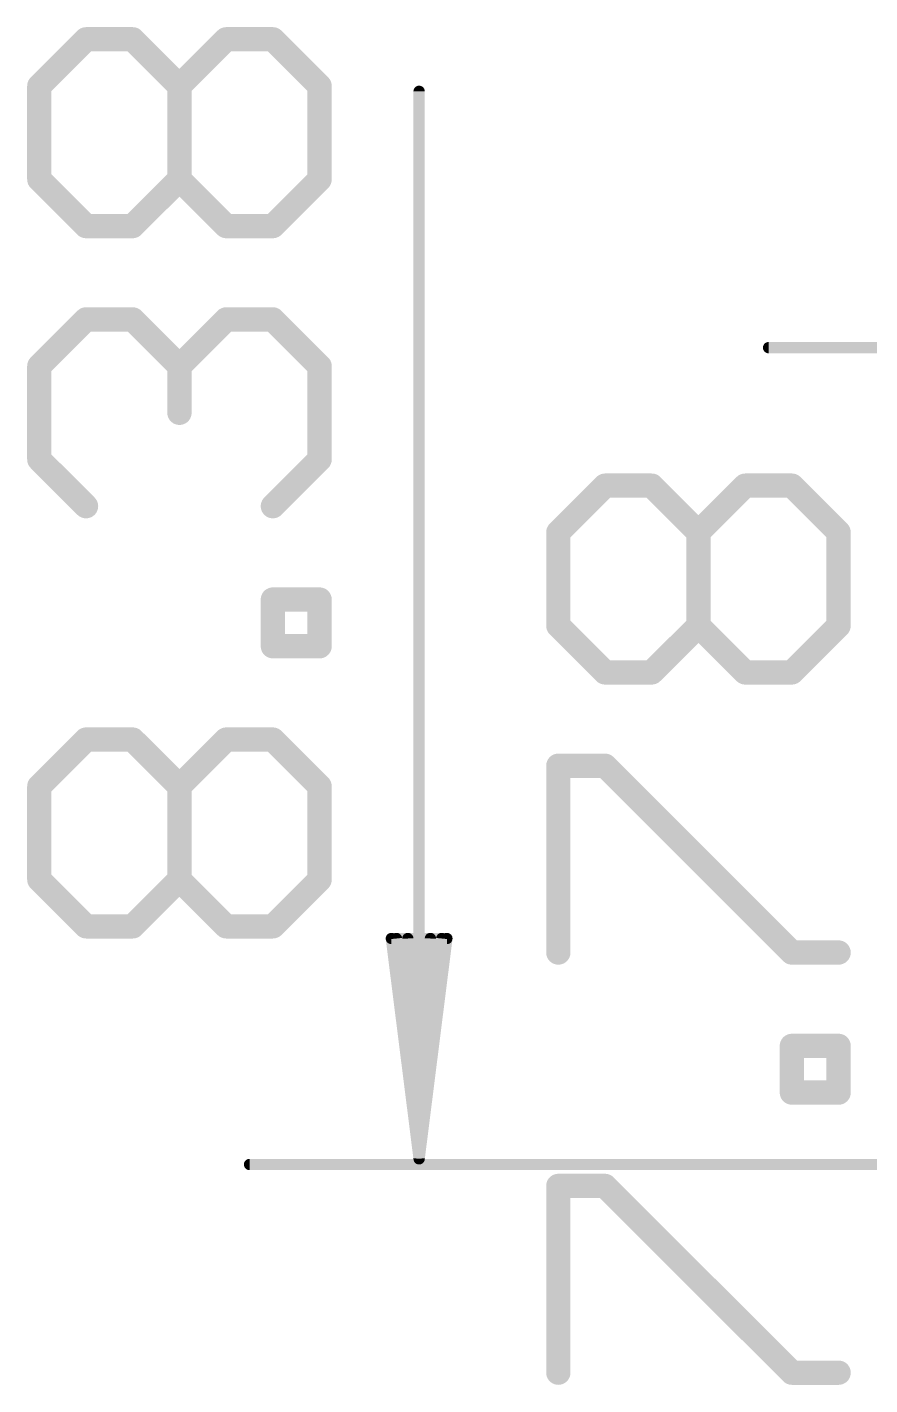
# Model space of a CAD drawing. Extents: x -12.6 to 37.3, y -13.7 to 24.4.
# Drawn here: x -12.64 to -2.94, y 5.85 to 21.47 of the extents above; entities that cross this region are included whole.
import ezdxf

# ---------------------------------------------------------------- set-up
doc = ezdxf.new("R2010")
doc.units = 0
doc.layers.add('47', color=253, linetype='CONTINUOUS')

msp = doc.modelspace()

# ---------------------------------------------------------------- linework, layer by layer
at = {"layer": '47'}
for points, const_width in [([(-12.4961, 20.7903), (-11.9588, 21.3275)], 0.2794), ([(-11.9588, 21.3275), (-11.4216, 21.3275)], 0.2794), ([(-11.4216, 21.3275), (-10.8844, 20.7903)], 0.2794), ([(-10.8844, 20.7903), (-10.3472, 21.3275)], 0.2794), ([(-10.3472, 21.3275), (-9.8099, 21.3275)], 0.2794), ([(-9.8099, 21.3275), (-9.2727, 20.7903)], 0.2794), ([(-12.4961, 19.7158), (-12.4961, 20.7903)], 0.2794), ([(-10.8844, 19.7158), (-10.8844, 20.7903)], 0.2794), ([(-9.2727, 20.7903), (-9.2727, 19.7158)], 0.2794), ([(-8.128, 8.447), (-8.128, 20.7291)], 0.13), ([(-11.9588, 19.1786), (-12.4961, 19.7158)], 0.2794), ([(-10.8844, 19.7158), (-11.4216, 19.1786)], 0.2794), ([(-10.3472, 19.1786), (-10.8844, 19.7158)], 0.2794), ([(-9.2727, 19.7158), (-9.8099, 19.1786)], 0.2794), ([(-11.4216, 19.1786), (-11.9588, 19.1786)], 0.2794), ([(-9.8099, 19.1786), (-10.3472, 19.1786)], 0.2794), ([(-12.4961, 17.5675), (-11.9588, 18.1047)], 0.2794), ([(-11.9588, 18.1047), (-11.4216, 18.1047)], 0.2794), ([(-11.4216, 18.1047), (-10.8844, 17.5675)], 0.2794), ([(-10.8844, 17.5675), (-10.3472, 18.1047)], 0.2794), ([(-10.3472, 18.1047), (-9.8099, 18.1047)], 0.2794), ([(-9.8099, 18.1047), (-9.2727, 17.5675)], 0.2794), ([(10.287, 17.78), (-4.109, 17.78)], 0.13), ([(-12.4961, 16.4931), (-12.4961, 17.5675)], 0.2794), ([(-10.8844, 17.5675), (-10.8844, 17.0303)], 0.2794), ([(-9.2727, 17.5675), (-9.2727, 16.4931)], 0.2794), ([(-11.9588, 15.9558), (-12.4961, 16.4931)], 0.2794), ([(-9.2727, 16.4931), (-9.8099, 15.9558)], 0.2794), ([(-6.5271, 15.655), (-5.9898, 16.1923)], 0.2794), ([(-5.9898, 16.1923), (-5.4526, 16.1923)], 0.2794), ([(-5.4526, 16.1923), (-4.9154, 15.655)], 0.2794), ([(-4.9154, 15.655), (-4.3782, 16.1923)], 0.2794), ([(-4.3782, 16.1923), (-3.8409, 16.1923)], 0.2794), ([(-3.8409, 16.1923), (-3.3037, 15.655)], 0.2794), ([(-6.5271, 14.5806), (-6.5271, 15.655)], 0.2794), ([(-4.9154, 14.5806), (-4.9154, 15.655)], 0.2794), ([(-3.3037, 15.655), (-3.3037, 14.5806)], 0.2794), ([(-9.8099, 14.3445), (-9.8099, 14.8817)], 0.2794), ([(-9.8099, 14.8817), (-9.2727, 14.8817)], 0.2794), ([(-9.2727, 14.8817), (-9.2727, 14.3445)], 0.2794), ([(-5.9898, 14.0434), (-6.5271, 14.5806)], 0.2794), ([(-4.9154, 14.5806), (-5.4526, 14.0434)], 0.2794), ([(-4.3782, 14.0434), (-4.9154, 14.5806)], 0.2794), ([(-3.3037, 14.5806), (-3.8409, 14.0434)], 0.2794), ([(-9.2727, 14.3445), (-9.8099, 14.3445)], 0.2794), ([(-5.4526, 14.0434), (-5.9898, 14.0434)], 0.2794), ([(-3.8409, 14.0434), (-4.3782, 14.0434)], 0.2794), ([(-12.4961, 12.7334), (-11.9588, 13.2706)], 0.2794), ([(-11.9588, 13.2706), (-11.4216, 13.2706)], 0.2794), ([(-11.4216, 13.2706), (-10.8844, 12.7334)], 0.2794), ([(-10.8844, 12.7334), (-10.3472, 13.2706)], 0.2794), ([(-10.3472, 13.2706), (-9.8099, 13.2706)], 0.2794), ([(-9.8099, 13.2706), (-9.2727, 12.7334)], 0.2794), ([(-6.5271, 10.8206), (-6.5271, 12.9695)], 0.2794), ([(-6.5271, 12.9695), (-5.9898, 12.9695)], 0.2794), ([(-5.9898, 12.9695), (-3.8409, 10.8206)], 0.2794), ([(-12.4961, 11.6589), (-12.4961, 12.7334)], 0.2794), ([(-10.8844, 11.6589), (-10.8844, 12.7334)], 0.2794), ([(-9.2727, 12.7334), (-9.2727, 11.6589)], 0.2794), ([(-11.9588, 11.1217), (-12.4961, 11.6589)], 0.2794), ([(-10.8844, 11.6589), (-11.4216, 11.1217)], 0.2794), ([(-10.3472, 11.1217), (-10.8844, 11.6589)], 0.2794), ([(-9.2727, 11.6589), (-9.8099, 11.1217)], 0.2794), ([(-11.4216, 11.1217), (-11.9588, 11.1217)], 0.2794), ([(-9.8099, 11.1217), (-10.3472, 11.1217)], 0.2794), ([(-8.128, 8.447), (-8.4472, 10.982)], 0.13), ([(-8.4472, 10.982), (-7.8088, 10.982)], 0.13), ([(-8.128, 8.447), (-8.388, 10.982)], 0.13), ([(-8.128, 8.447), (-8.258, 10.982)], 0.13), ([(-7.8088, 10.982), (-8.128, 8.447)], 0.13), ([(-7.998, 10.982), (-8.128, 8.447)], 0.13), ([(-7.868, 10.982), (-8.128, 8.447)], 0.13), ([(-3.8409, 10.8206), (-3.3037, 10.8206)], 0.2794), ([(-3.8409, 9.2092), (-3.8409, 9.7465)], 0.2794), ([(-3.8409, 9.7465), (-3.3037, 9.7465)], 0.2794), ([(-3.3037, 9.7465), (-3.3037, 9.2092)], 0.2794), ([(-3.3037, 9.2092), (-3.8409, 9.2092)], 0.2794), ([(9.906, 8.382), (-10.078, 8.382)], 0.13), ([(-6.5271, 5.9865), (-6.5271, 8.1354)], 0.2794), ([(-6.5271, 8.1354), (-5.9898, 8.1354)], 0.2794), ([(-5.9898, 8.1354), (-3.8409, 5.9865)], 0.2794), ([(-3.8409, 5.9865), (-3.3037, 5.9865)], 0.2794)]:
    msp.add_lwpolyline(points, dxfattribs=dict(at, const_width=const_width))
for points, const_width in [([(-11.9588, 21.3973, 1), (-11.9588, 21.2576)], 0.1397), ([(-11.9094, 21.2781, 1), (-12.0082, 21.3769)], 0.1397), ([(-11.3722, 21.3769, 1), (-11.471, 21.2781)], 0.1397), ([(-11.4216, 21.2576, 1), (-11.4216, 21.3973)], 0.1397), ([(-10.3472, 21.3973, 1), (-10.3472, 21.2576)], 0.1397), ([(-10.2978, 21.2781, 1), (-10.3965, 21.3769)], 0.1397), ([(-9.7605, 21.3769, 1), (-9.8593, 21.2781)], 0.1397), ([(-9.8099, 21.2576, 1), (-9.8099, 21.3973)], 0.1397), ([(-12.4262, 20.7903, 1), (-12.5659, 20.7903)], 0.1397), ([(-12.5454, 20.8396, 1), (-12.4467, 20.7409)], 0.1397), ([(-10.8145, 20.7903, 1), (-10.9542, 20.7903)], 0.1397), ([(-10.9338, 20.8396, 1), (-10.835, 20.7409)], 0.1397), ([(-10.9338, 20.7409, 1), (-10.835, 20.8396)], 0.1397), ([(-9.2028, 20.7903, 1), (-9.3426, 20.7903)], 0.1397), ([(-9.3221, 20.7409, 1), (-9.2233, 20.8396)], 0.1397), ([(-8.0955, 20.7291, 1), (-8.1605, 20.7291)], 0.065), ([(-12.4467, 19.7652, 1), (-12.5454, 19.6664)], 0.1397), ([(-10.835, 19.7652, 1), (-10.9338, 19.6664)], 0.1397), ([(-10.835, 19.6664, 1), (-10.9338, 19.7652)], 0.1397), ([(-9.2233, 19.6664, 1), (-9.3221, 19.7652)], 0.1397), ([(-12.5659, 19.7158, 1), (-12.4262, 19.7158)], 0.1397), ([(-10.9542, 19.7158, 1), (-10.8145, 19.7158)], 0.1397), ([(-9.3426, 19.7158, 1), (-9.2028, 19.7158)], 0.1397), ([(-11.9588, 19.2484, 1), (-11.9588, 19.1087)], 0.1397), ([(-12.0082, 19.1292, 1), (-11.9094, 19.228)], 0.1397), ([(-11.471, 19.228, 1), (-11.3722, 19.1292)], 0.1397), ([(-11.4216, 19.1087, 1), (-11.4216, 19.2484)], 0.1397), ([(-10.3472, 19.2484, 1), (-10.3472, 19.1087)], 0.1397), ([(-10.3965, 19.1292, 1), (-10.2978, 19.228)], 0.1397), ([(-9.8593, 19.228, 1), (-9.7605, 19.1292)], 0.1397), ([(-9.8099, 19.1087, 1), (-9.8099, 19.2484)], 0.1397), ([(-11.9588, 18.1746, 1), (-11.9588, 18.0349)], 0.1397), ([(-11.9094, 18.0553, 1), (-12.0082, 18.1541)], 0.1397), ([(-11.3722, 18.1541, 1), (-11.471, 18.0553)], 0.1397), ([(-11.4216, 18.0349, 1), (-11.4216, 18.1746)], 0.1397), ([(-10.3472, 18.1746, 1), (-10.3472, 18.0349)], 0.1397), ([(-10.2978, 18.0553, 1), (-10.3965, 18.1541)], 0.1397), ([(-9.7605, 18.1541, 1), (-9.8593, 18.0553)], 0.1397), ([(-9.8099, 18.0349, 1), (-9.8099, 18.1746)], 0.1397), ([(-4.109, 17.8125, 1), (-4.109, 17.7475)], 0.065), ([(-12.4262, 17.5675, 1), (-12.5659, 17.5675)], 0.1397), ([(-12.5454, 17.6169, 1), (-12.4467, 17.5181)], 0.1397), ([(-10.8145, 17.5675, 1), (-10.9542, 17.5675)], 0.1397), ([(-10.9338, 17.6169, 1), (-10.835, 17.5181)], 0.1397), ([(-10.9338, 17.5181, 1), (-10.835, 17.6169)], 0.1397), ([(-9.2028, 17.5675, 1), (-9.3426, 17.5675)], 0.1397), ([(-9.3221, 17.5181, 1), (-9.2233, 17.6169)], 0.1397), ([(-10.9542, 17.0303, 1), (-10.8145, 17.0303)], 0.1397), ([(-12.4467, 16.5424, 1), (-12.5454, 16.4437)], 0.1397), ([(-12.5659, 16.4931, 1), (-12.4262, 16.4931)], 0.1397), ([(-9.3426, 16.4931, 1), (-9.2028, 16.4931)], 0.1397), ([(-9.2233, 16.4437, 1), (-9.3221, 16.5424)], 0.1397), ([(-5.9898, 16.2621, 1), (-5.9898, 16.1224)], 0.1397), ([(-5.9404, 16.1429, 1), (-6.0392, 16.2417)], 0.1397), ([(-5.4032, 16.2417, 1), (-5.502, 16.1429)], 0.1397), ([(-5.4526, 16.1224, 1), (-5.4526, 16.2621)], 0.1397), ([(-4.3782, 16.2621, 1), (-4.3782, 16.1224)], 0.1397), ([(-4.3288, 16.1429, 1), (-4.4275, 16.2417)], 0.1397), ([(-3.7915, 16.2417, 1), (-3.8903, 16.1429)], 0.1397), ([(-3.8409, 16.1224, 1), (-3.8409, 16.2621)], 0.1397), ([(-12.0082, 15.9064, 1), (-11.9094, 16.0052)], 0.1397), ([(-9.8593, 16.0052, 1), (-9.7605, 15.9064)], 0.1397), ([(-6.4572, 15.655, 1), (-6.5969, 15.655)], 0.1397), ([(-4.8455, 15.655, 1), (-4.9852, 15.655)], 0.1397), ([(-3.2338, 15.655, 1), (-3.3736, 15.655)], 0.1397), ([(-6.5764, 15.7044, 1), (-6.4777, 15.6057)], 0.1397), ([(-4.9648, 15.7044, 1), (-4.866, 15.6057)], 0.1397), ([(-4.9648, 15.6057, 1), (-4.866, 15.7044)], 0.1397), ([(-3.3531, 15.6057, 1), (-3.2543, 15.7044)], 0.1397), ([(-9.7401, 14.8817, 1), (-9.8798, 14.8817)], 0.1397), ([(-9.8099, 14.9515, 1), (-9.8099, 14.8118)], 0.1397), ([(-9.2028, 14.8817, 1), (-9.3426, 14.8817)], 0.1397), ([(-9.2727, 14.8118, 1), (-9.2727, 14.9515)], 0.1397), ([(-6.4777, 14.63, 1), (-6.5764, 14.5312)], 0.1397), ([(-4.866, 14.63, 1), (-4.9648, 14.5312)], 0.1397), ([(-4.866, 14.5312, 1), (-4.9648, 14.63)], 0.1397), ([(-3.2543, 14.5312, 1), (-3.3531, 14.63)], 0.1397), ([(-6.5969, 14.5806, 1), (-6.4572, 14.5806)], 0.1397), ([(-4.9852, 14.5806, 1), (-4.8455, 14.5806)], 0.1397), ([(-3.3736, 14.5806, 1), (-3.2338, 14.5806)], 0.1397), ([(-9.8798, 14.3445, 1), (-9.7401, 14.3445)], 0.1397), ([(-9.8099, 14.4143, 1), (-9.8099, 14.2746)], 0.1397), ([(-9.3426, 14.3445, 1), (-9.2028, 14.3445)], 0.1397), ([(-9.2727, 14.2746, 1), (-9.2727, 14.4143)], 0.1397), ([(-5.9898, 14.1132, 1), (-5.9898, 13.9735)], 0.1397), ([(-6.0392, 13.994, 1), (-5.9404, 14.0928)], 0.1397), ([(-5.502, 14.0928, 1), (-5.4032, 13.994)], 0.1397), ([(-5.4526, 13.9735, 1), (-5.4526, 14.1132)], 0.1397), ([(-4.3782, 14.1132, 1), (-4.3782, 13.9735)], 0.1397), ([(-4.4275, 13.994, 1), (-4.3288, 14.0928)], 0.1397), ([(-3.8903, 14.0928, 1), (-3.7915, 13.994)], 0.1397), ([(-3.8409, 13.9735, 1), (-3.8409, 14.1132)], 0.1397), ([(-11.9588, 13.3405, 1), (-11.9588, 13.2008)], 0.1397), ([(-11.9094, 13.2212, 1), (-12.0082, 13.32)], 0.1397), ([(-11.3722, 13.32, 1), (-11.471, 13.2212)], 0.1397), ([(-11.4216, 13.2008, 1), (-11.4216, 13.3405)], 0.1397), ([(-10.3472, 13.3405, 1), (-10.3472, 13.2008)], 0.1397), ([(-10.2978, 13.2212, 1), (-10.3965, 13.32)], 0.1397), ([(-9.7605, 13.32, 1), (-9.8593, 13.2212)], 0.1397), ([(-9.8099, 13.2008, 1), (-9.8099, 13.3405)], 0.1397), ([(-6.5271, 13.0394, 1), (-6.5271, 12.8997)], 0.1397), ([(-6.4572, 12.9695, 1), (-6.5969, 12.9695)], 0.1397), ([(-5.9404, 13.0189, 1), (-6.0392, 12.9201)], 0.1397), ([(-5.9898, 12.8997, 1), (-5.9898, 13.0394)], 0.1397), ([(-12.4262, 12.7334, 1), (-12.5659, 12.7334)], 0.1397), ([(-12.5454, 12.7828, 1), (-12.4467, 12.684)], 0.1397), ([(-10.8145, 12.7334, 1), (-10.9542, 12.7334)], 0.1397), ([(-10.9338, 12.7828, 1), (-10.835, 12.684)], 0.1397), ([(-10.9338, 12.684, 1), (-10.835, 12.7828)], 0.1397), ([(-9.2028, 12.7334, 1), (-9.3426, 12.7334)], 0.1397), ([(-9.3221, 12.684, 1), (-9.2233, 12.7828)], 0.1397), ([(-12.4467, 11.7083, 1), (-12.5454, 11.6095)], 0.1397), ([(-12.5659, 11.6589, 1), (-12.4262, 11.6589)], 0.1397), ([(-10.835, 11.7083, 1), (-10.9338, 11.6095)], 0.1397), ([(-10.9542, 11.6589, 1), (-10.8145, 11.6589)], 0.1397), ([(-10.835, 11.6095, 1), (-10.9338, 11.7083)], 0.1397), ([(-9.3426, 11.6589, 1), (-9.2028, 11.6589)], 0.1397), ([(-9.2233, 11.6095, 1), (-9.3221, 11.7083)], 0.1397), ([(-11.9588, 11.1916, 1), (-11.9588, 11.0518)], 0.1397), ([(-11.4216, 11.0518, 1), (-11.4216, 11.1916)], 0.1397), ([(-10.3472, 11.1916, 1), (-10.3472, 11.0518)], 0.1397), ([(-9.8099, 11.0518, 1), (-9.8099, 11.1916)], 0.1397), ([(-12.0082, 11.0723, 1), (-11.9094, 11.1711)], 0.1397), ([(-11.471, 11.1711, 1), (-11.3722, 11.0723)], 0.1397), ([(-10.3965, 11.0723, 1), (-10.2978, 11.1711)], 0.1397), ([(-9.8593, 11.1711, 1), (-9.7605, 11.0723)], 0.1397), ([(-8.415, 10.9861, 1), (-8.4795, 10.9779)], 0.065), ([(-8.4472, 11.0145, 1), (-8.4472, 10.9495)], 0.065), ([(-8.3557, 10.9853, 1), (-8.4203, 10.9787)], 0.065), ([(-8.2255, 10.9837, 1), (-8.2905, 10.9803)], 0.065), ([(-7.9655, 10.9803, 1), (-8.0305, 10.9837)], 0.065), ([(-7.8357, 10.9787, 1), (-7.9003, 10.9853)], 0.065), ([(-7.7765, 10.9779, 1), (-7.841, 10.9861)], 0.065), ([(-7.8088, 10.9495, 1), (-7.8088, 11.0145)], 0.065), ([(-3.8409, 10.8905, 1), (-3.8409, 10.7508)], 0.1397), ([(-3.8903, 10.7712, 1), (-3.7915, 10.87)], 0.1397), ([(-3.3037, 10.7508, 1), (-3.3037, 10.8905)], 0.1397), ([(-6.5969, 10.8206, 1), (-6.4572, 10.8206)], 0.1397), ([(-3.7711, 9.7465, 1), (-3.9108, 9.7465)], 0.1397), ([(-3.8409, 9.8163, 1), (-3.8409, 9.6766)], 0.1397), ([(-3.2338, 9.7465, 1), (-3.3736, 9.7465)], 0.1397), ([(-3.3037, 9.6766, 1), (-3.3037, 9.8163)], 0.1397), ([(-3.9108, 9.2092, 1), (-3.7711, 9.2092)], 0.1397), ([(-3.8409, 9.2791, 1), (-3.8409, 9.1394)], 0.1397), ([(-3.3736, 9.2092, 1), (-3.2338, 9.2092)], 0.1397), ([(-3.3037, 9.1394, 1), (-3.3037, 9.2791)], 0.1397), ([(-10.078, 8.4145, 1), (-10.078, 8.3495)], 0.065), ([(-8.1602, 8.4511, 1), (-8.0958, 8.4429)], 0.065), ([(-8.1603, 8.4503, 1), (-8.0957, 8.4437)], 0.065), ([(-8.1605, 8.4453, 1), (-8.0955, 8.4487)], 0.065), ([(-8.1605, 8.4487, 1), (-8.0955, 8.4453)], 0.065), ([(-8.1605, 8.447, 1), (-8.0955, 8.447)], 0.065), ([(-8.1603, 8.4437, 1), (-8.0957, 8.4503)], 0.065), ([(-8.1602, 8.4429, 1), (-8.0958, 8.4511)], 0.065), ([(-6.5271, 8.2052, 1), (-6.5271, 8.0655)], 0.1397), ([(-6.4572, 8.1354, 1), (-6.5969, 8.1354)], 0.1397), ([(-5.9404, 8.1848, 1), (-6.0392, 8.086)], 0.1397), ([(-5.9898, 8.0655, 1), (-5.9898, 8.2052)], 0.1397), ([(-3.8409, 6.0563, 1), (-3.8409, 5.9166)], 0.1397), ([(-3.8903, 5.9371, 1), (-3.7915, 6.0359)], 0.1397), ([(-3.3037, 5.9166, 1), (-3.3037, 6.0563)], 0.1397), ([(-6.5969, 5.9865, 1), (-6.4572, 5.9865)], 0.1397)]:
    msp.add_lwpolyline(points, format="xyb", dxfattribs=dict(at, const_width=const_width))

doc.saveas('drawing.dxf')
